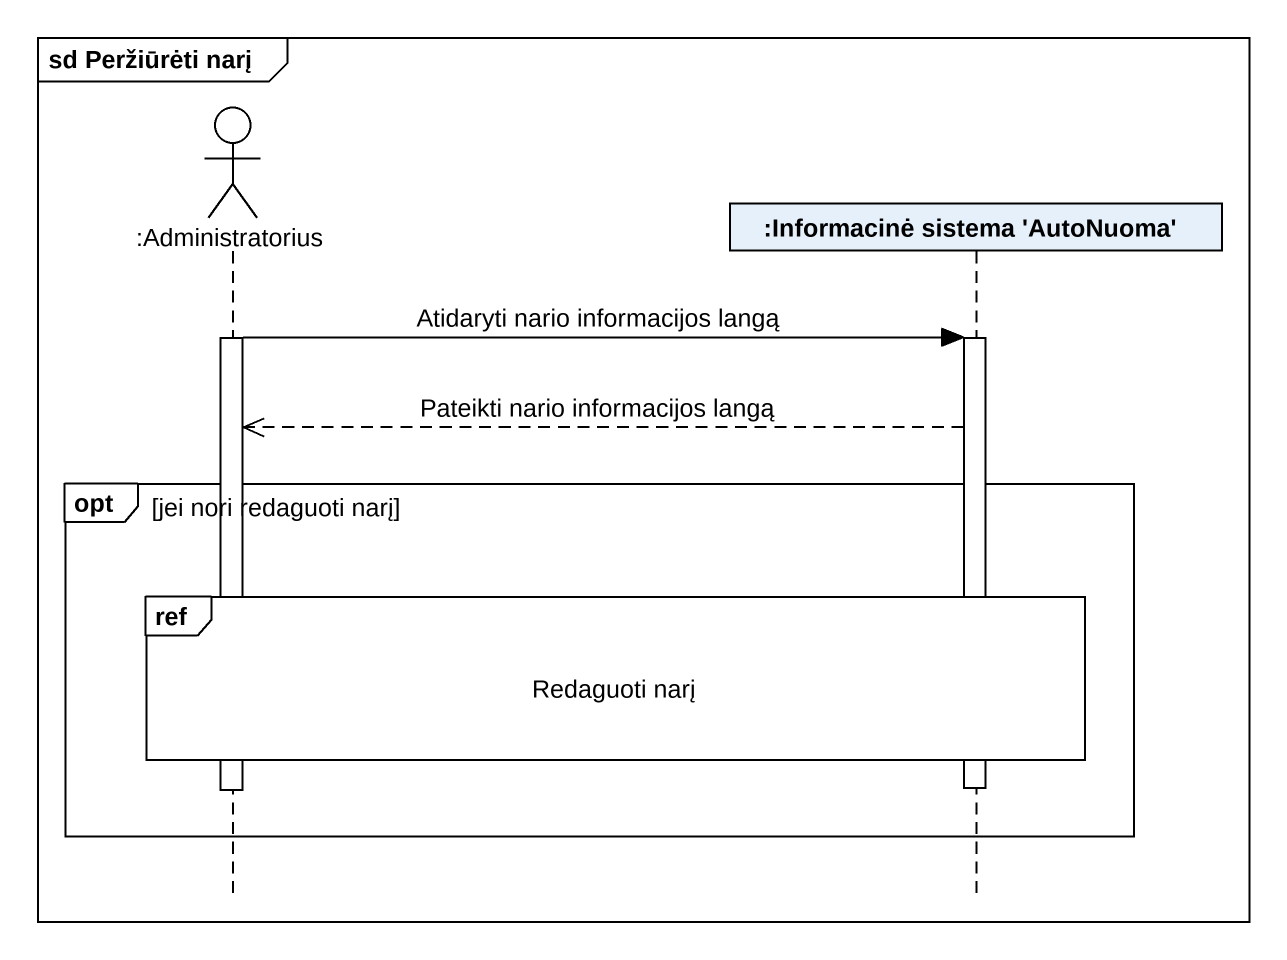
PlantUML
@startuml
mainframe sd Peržiūrėti narį
hide footbox
actor ":Administratorius" as Administratorius
participant ":Informacinė sistema 'AutoNuoma'" as Informacinė_sistema

activate Administratorius
Administratorius -> Informacinė_sistema : Atidaryti nario informacijos langą
activate Informacinė_sistema
Informacinė_sistema -->> Administratorius : Pateikti nario informacijos langą
opt jei nori redaguoti narį
  ref over Administratorius, Informacinė_sistema : Redaguoti narį
  deactivate Informacinė_sistema
  deactivate Administratorius
end
@enduml
